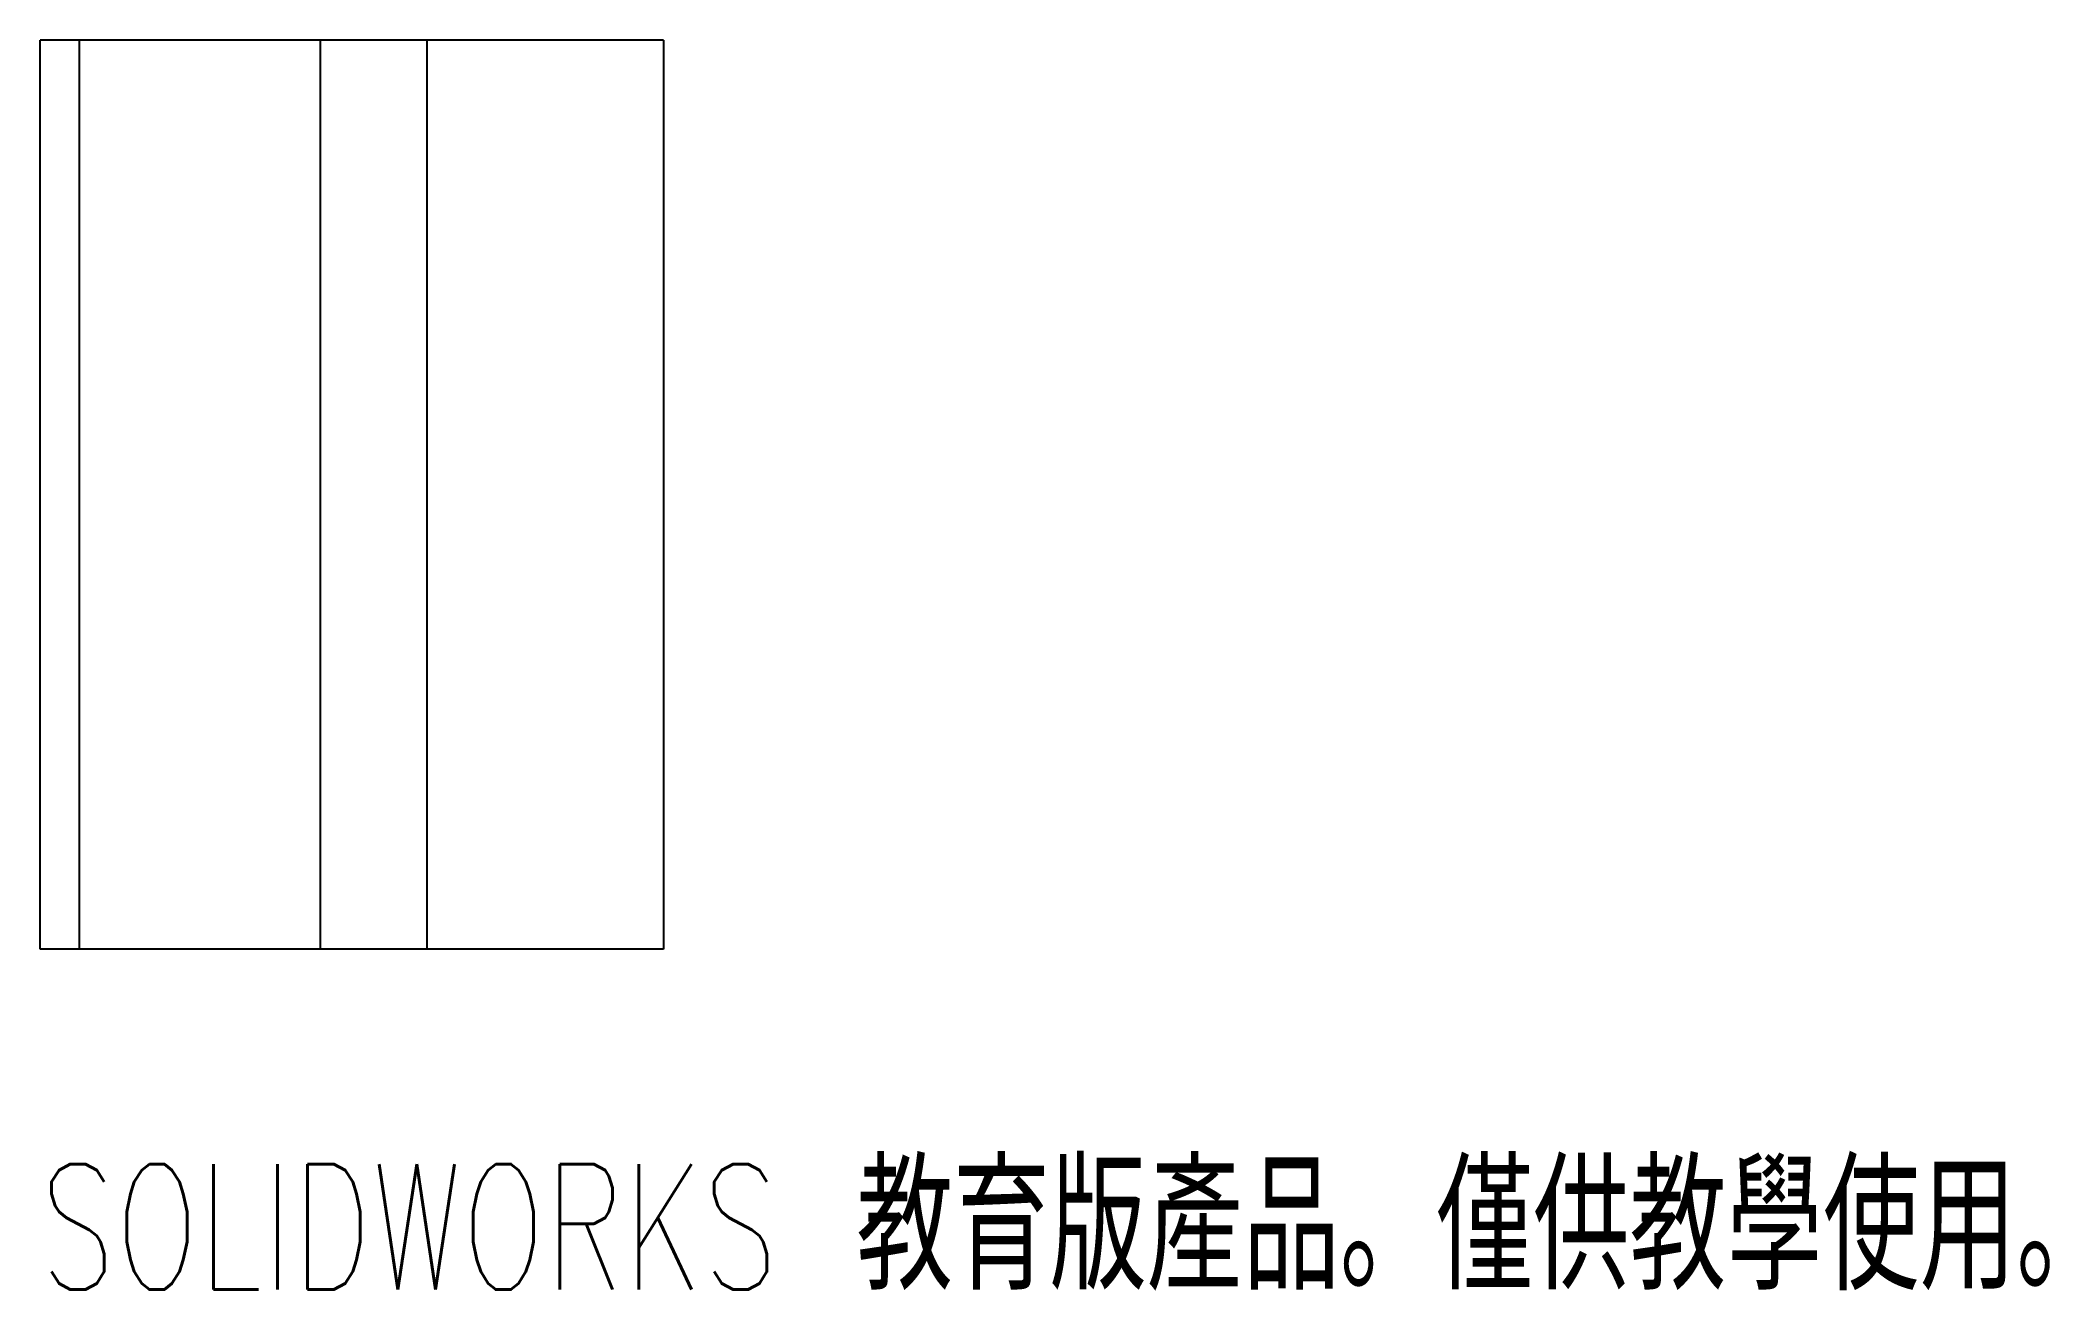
# Paper-space layout '_右視' of a CAD drawing. Header units: millimetres. Extents: x -4 to 73.4, y -13.2 to 35.
import ezdxf

# ---------------------------------------------------------------- set-up
doc = ezdxf.new("R2010")
doc.units = ezdxf.units.MM
doc.styles.add('SLDTEXTSTYLE0', font='TXT', dxfattribs={"width": 0.7, "bigfont": 'bigfont'})

psp = doc.layouts.new('_右視')

# ---------------------------------------------------------------- linework, layer by layer
at = {"color": 7, "linetype": 'Continuous', "lineweight": 25}
for p, q in [((20, 35), (-4, 35)), ((-4, 0), (-4, 35)), ((-2.5, 35), (-2.5, 0)), ((6.793, 0), (6.793, 35)), ((10.892, 35), (10.892, 0)), ((20, 35), (20, 0)), ((20, 0), (-4, 0))]:
    psp.add_line(p, q, dxfattribs=at)

# ---------------------------------------------------------------- texts
at = {"color": 7, "linetype": 'Continuous', "insert": (-4, -8.27), "char_height": 4.83362, "attachment_point": 1, "style": 'SLDTEXTSTYLE0'}
psp.add_mtext('SOLIDWORKS 教育版產品。僅供教學使用。', dxfattribs=at)

doc.saveas('drawing.dxf')
